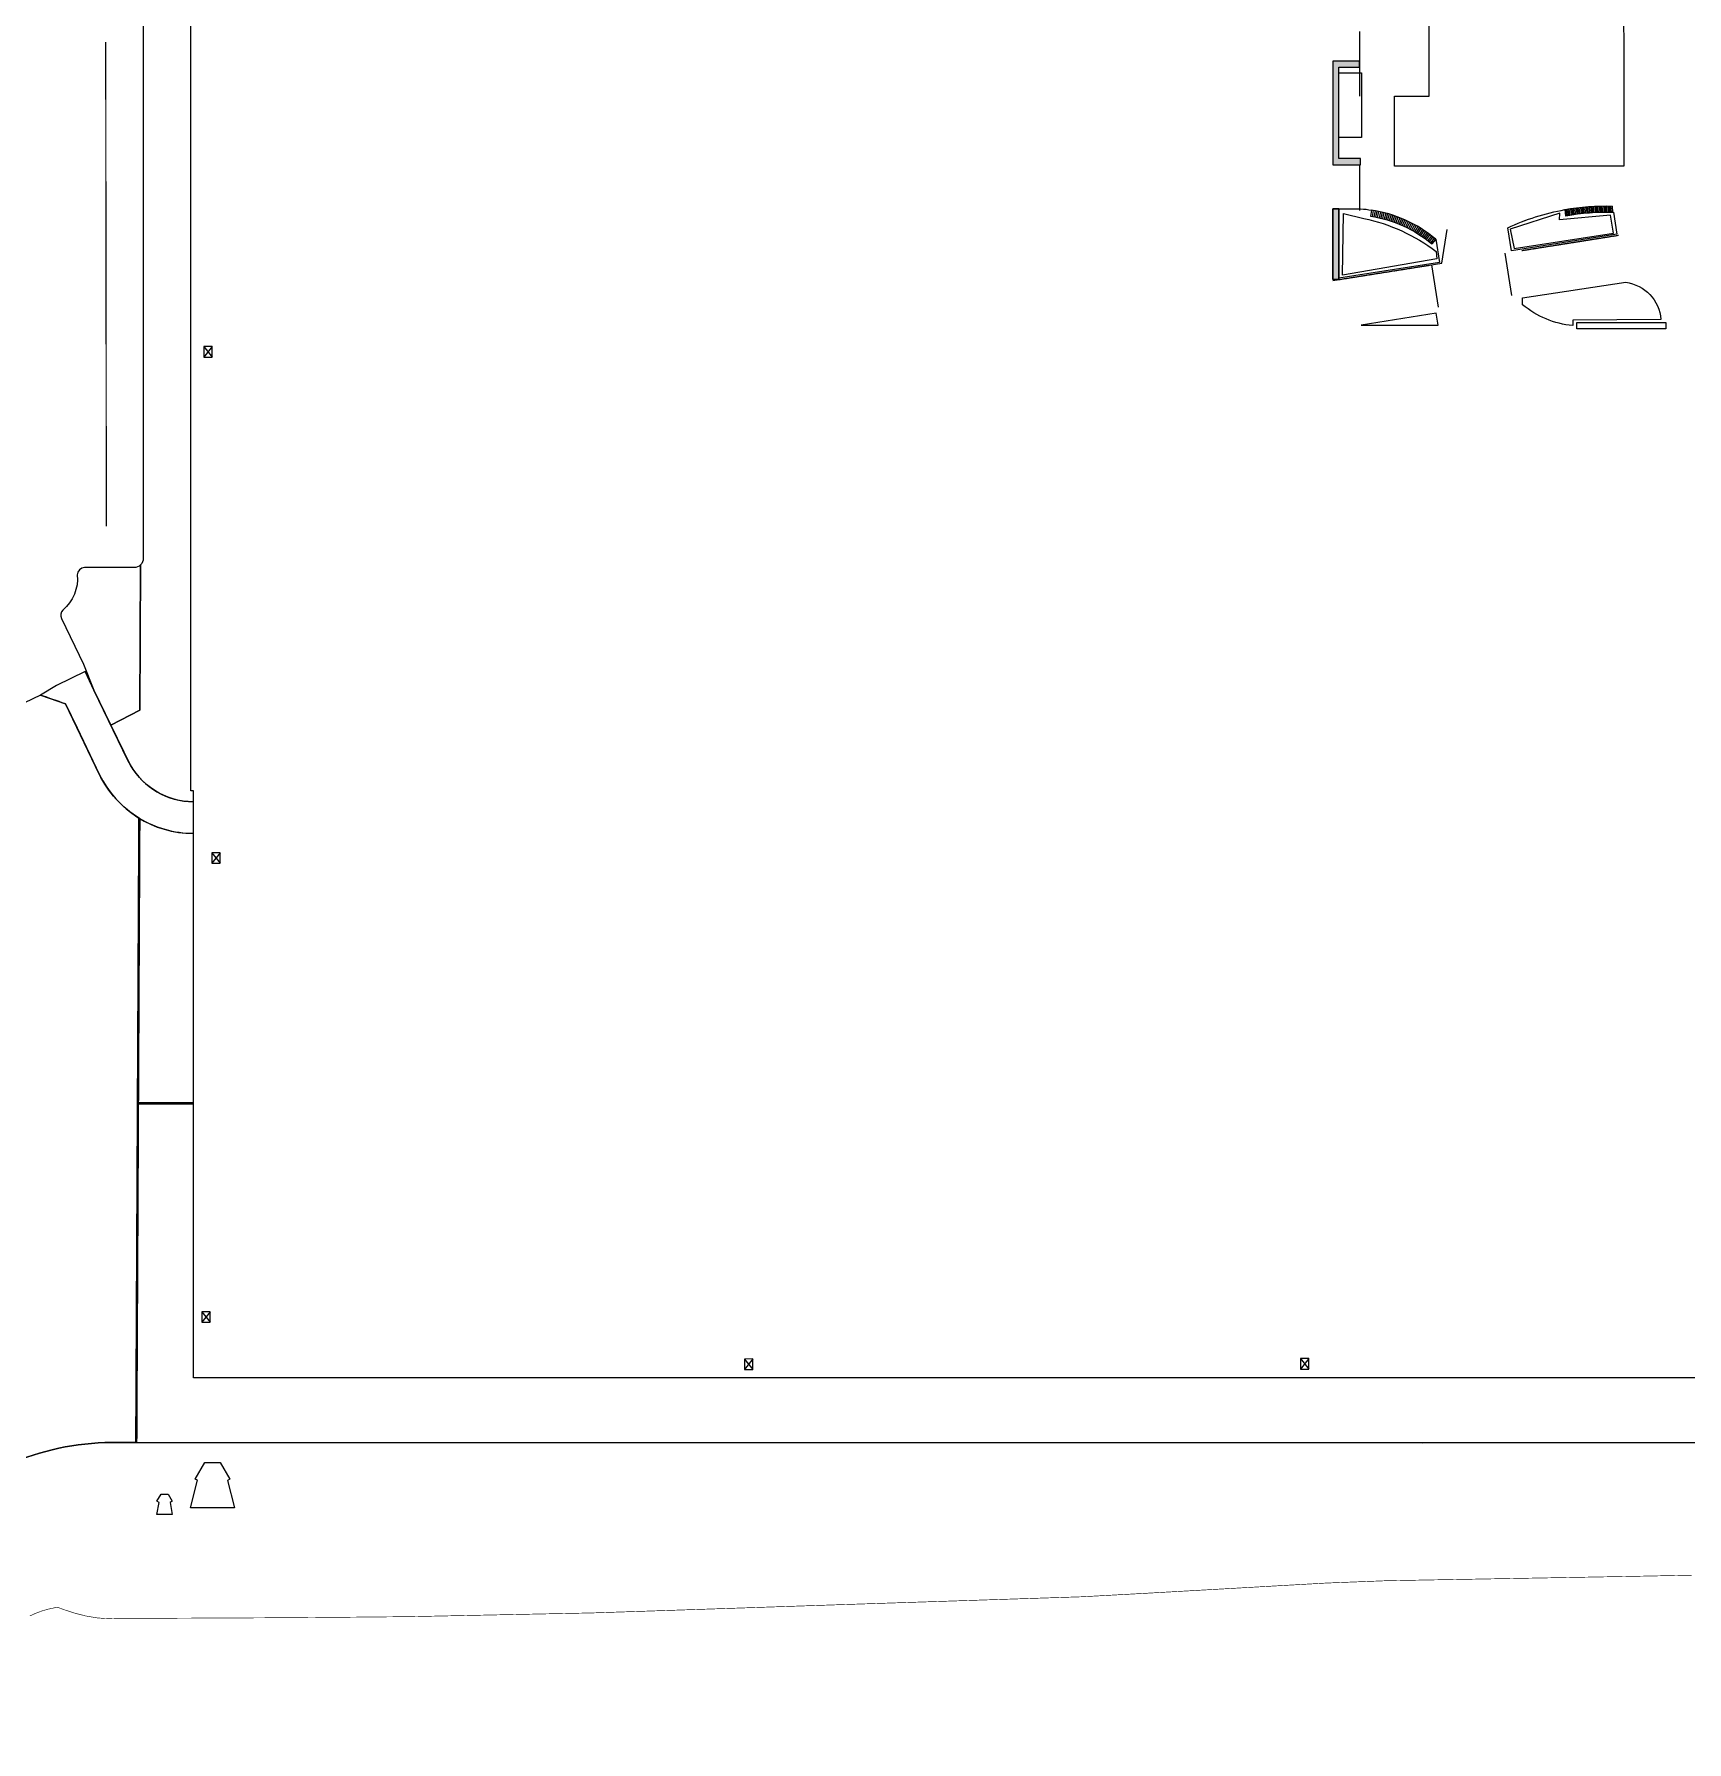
# Model space of a CAD drawing. Header units: millimetres. Extents: x 246416442 to 246896683, y 7418963194 to 7419503218.
# Drawn here: x 246609490 to 246744744, y 7419212386 to 7419352172 of the extents above; entities that cross this region are included whole.
import ezdxf
from ezdxf.lldxf.tags import DXFTag

# ---------------------------------------------------------------- set-up
doc = ezdxf.new("R2010")
doc.units = ezdxf.units.MM
doc.set_wipeout_variables(frame=1)
doc.linetypes.add('24523-00-SURVEY$0$PHANTOM', pattern=[2.5, 1.25, -0.25, 0.25, -0.25, 0.25, -0.25])
doc.linetypes.add('DASHED2', pattern=[9.525, 6.35, -3.175])
for name, color, linetype in [('L-EDGE-CONCRETE', 1, 'CONCRETE_EDGE_SHORT'), ('L-FS-CONCREET BENCH', 7, 'Continuous'), ('L-FS-SEAT T2', 1, 'Continuous'), ('L-Hatch Boundary', 1, 'Continuous'), ('L-HS-CONCRETE PATH', 2, 'Continuous'), ('L-ROOT BARRIER', 94, '24523-00-SURVEY$0$PHANTOM'), ('L-ST-SHELTER', 6, 'DASHED2'), ('L-VEG-GB', 5, 'Continuous'), ('L-WB-BIN', 1, 'Continuous')]:
    doc.layers.add(name, color=color, linetype=linetype)
doc.layers.add('L-SUB-SOIL DRAINAGE', color=170, linetype='SUBSOIL', lineweight=20)
doc.styles.get("Standard").update_dxf_attribs({"font": 'arial.ttf'})
doc.linetypes.add('CONCRETE_EDGE_SHORT', pattern='A,0.5,-0.2,["CE",Standard,S=0.1,R=0,X=-0.05,Y=-0.05],-0.2', length=0.9)
tags = doc.linetypes.add('SUBSOIL', pattern='A,12.7,-5.08,["SSD",Standard,S=2.54,R=0,X=-2.54,Y=-1.27],-6.35', length=24.13).pattern_tags.tags
tags[6] = DXFTag(74, 10)

# ---------------------------------------------------------------- blocks, each defined once
blk = doc.blocks.new('Single Bin')
blk.add_wipeout([(393, -555), (-306, -1049), (-698, -494), (0, 0)]).dxf.layer = 'L-WB-BIN'
at = {"layer": 'L-WB-BIN'}
blk.add_lwpolyline([(0, 0), (-698, -494), (-306, -1049), (393, -555)], close=True, dxfattribs=at)
at = {"layer": 'L-WB-BIN', "flags": 128}
for points in [[(0, 0), (-306, -1049)], [(393, -555), (-698, -494)]]:
    blk.add_lwpolyline(points, dxfattribs=at)
blk = doc.blocks.new('*U34')
at = {"layer": 'L-FS-SEAT T2', "ltscale": 0.5}
blk.add_lwpolyline([(0, 0), (-41, -500)], dxfattribs=at)
blk = doc.blocks.new('*U35')
at = {"layer": 'L-FS-SEAT T2', "color": 0, "linetype": 'ByBlock', "lineweight": -2, "transparency": 16777216, "rotation": 10.43585873816378}
for p in [(246734750, 7419337805), (246734866, 7419337826), (246734982, 7419337847), (246735099, 7419337866), (246735215, 7419337885), (246735332, 7419337903), (246735448, 7419337920), (246735565, 7419337936), (246735682, 7419337952), (246735799, 7419337967), (246735916, 7419337981), (246736033, 7419337995), (246736150, 7419338007), (246736268, 7419338019), (246736385, 7419338030), (246736502, 7419338041), (246736620, 7419338050), (246736738, 7419338059), (246736855, 7419338067), (246736973, 7419338074), (246737091, 7419338081), (246737208, 7419338086), (246737326, 7419338091), (246737444, 7419338096), (246737562, 7419338099), (246737680, 7419338102), (246737798, 7419338104), (246737916, 7419338105), (246738033, 7419338105), (246738151, 7419338105), (246738269, 7419338104), (246738387, 7419338102), (246738505, 7419338099), (246738623, 7419338096)]:
    blk.add_blockref('*U34', p, dxfattribs=at)
blk = doc.blocks.new('*U36')
at = {"layer": 'L-FS-SEAT T2', "ltscale": 0.5}
blk.add_lwpolyline([(0, 0), (4, 500)], dxfattribs=at)
blk = doc.blocks.new('*U37')
at = {"layer": 'L-FS-SEAT T2', "color": 0, "linetype": 'ByBlock', "lineweight": -2, "transparency": 16777216}
for p, rotation in [((246718929, 7419337768), 171.4108785247684), ((246719078, 7419337744), 170.6041299551539), ((246719225, 7419337719), 169.7973813855388), ((246719373, 7419337691), 168.9906328159238), ((246719520, 7419337662), 168.1838842463083), ((246719666, 7419337630), 167.3771356766928), ((246719813, 7419337596), 166.5703871070782), ((246719958, 7419337560), 165.763638537464), ((246720103, 7419337522), 164.9568899678494), ((246720248, 7419337482), 164.1501413982344), ((246720392, 7419337440), 163.3433928286198), ((246720535, 7419337396), 162.5366442590052), ((246720678, 7419337350), 161.7298956893906), ((246720820, 7419337302), 160.9231471197755), ((246720962, 7419337252), 160.11639855016), ((246721102, 7419337200), 159.3096499805449), ((246721242, 7419337146), 158.5029014109304), ((246721381, 7419337090), 157.6961528413149), ((246721520, 7419337032), 156.8894042716989), ((246721657, 7419336973), 156.082655702083), ((246721794, 7419336911), 155.275907132467), ((246721930, 7419336847), 154.4691585628515), ((246722065, 7419336781), 153.6624099932365), ((246722199, 7419336714), 152.8556614236215), ((246722332, 7419336645), 152.0489128540059), ((246722464, 7419336573), 151.2421642843904), ((246722595, 7419336500), 150.4354157147754), ((246722725, 7419336425), 149.6286671451603), ((246722853, 7419336349), 148.8219185755457), ((246722981, 7419336270), 148.0151700059307), ((246723108, 7419336190), 147.2084214363152), ((246723233, 7419336108), 146.4016728666997), ((246723358, 7419336024), 145.5949242970847), ((246723481, 7419335938), 144.7881757274696), ((246723603, 7419335851), 143.9814271578541), ((246723724, 7419335762), 143.1746785882381), ((246723843, 7419335671), 142.3679300186227), ((246723961, 7419335578), 141.5611814490072), ((246724078, 7419335484), 140.7544328793917), ((246724194, 7419335389), 139.9476843097762)]:
    blk.add_blockref('*U36', p, dxfattribs=dict(at, rotation=rotation))

msp = doc.modelspace()

# ---------------------------------------------------------------- hatches: boundary and pattern name
at = {"layer": 'L-FS-CONCREET BENCH', "ltscale": 0.5, "true_color": 0x636466}
h = msp.add_hatch(color=251, dxfattribs=at)
h.dxf.hatch_style = 1
h.paths.add_polyline_path([(246717967, 7419349969), (246715767, 7419349969), (246715767, 7419341482), (246718047, 7419341482), (246718047, 7419341982), (246716267, 7419341982), (246716267, 7419349469), (246717967, 7419349469), (246717967, 7419349969)])
h = msp.add_hatch(color=251, dxfattribs=at)
h.dxf.hatch_style = 1
h.paths.add_polyline_path([(246715767, 7419337868), (246716267, 7419337873), (246716265, 7419332086), (246715767, 7419332078), (246715767, 7419337865)])

# ---------------------------------------------------------------- linework, layer by layer
at = {"layer": 'L-EDGE-CONCRETE', "linetype": 'CONCRETE_EDGE_SHORT', "ltscale": 25, "const_width": 200, "flags": 128}
msp.add_lwpolyline([(246618098, 7419287984), (246617846, 7419236889)], dxfattribs=at)
at = {"layer": 'L-EDGE-CONCRETE', "ltscale": 25, "const_width": 200, "flags": 128}
msp.add_lwpolyline([(246617997, 7419264650), (246622517, 7419264650)], dxfattribs=at)
at = {"layer": 'L-FS-CONCREET BENCH', "ltscale": 0.5}
for points in [[(246717967, 7419349969), (246715767, 7419349969), (246715767, 7419341482), (246718047, 7419341482), (246718047, 7419341982), (246716267, 7419341982), (246716267, 7419349469), (246717967, 7419349469), (246717967, 7419349969)], [(246715767, 7419337868), (246716267, 7419337873), (246716265, 7419332086), (246715767, 7419332078), (246715767, 7419337865)]]:
    msp.add_lwpolyline(points, close=True, dxfattribs=at)
at = {"layer": 'L-FS-SEAT T2', "ltscale": 0.5}
for points in [[(246724194, 7419335389, 0.1385764), (246718912, 7419337770)], [(246734750, 7419337805, -0.0540662), (246738647, 7419338095)]]:
    msp.add_lwpolyline(points, format="xyb", dxfattribs=at)
msp.add_lwpolyline([(246735737, 7419328055), (246735732, 7419328555), (246743025, 7419328555), (246743025, 7419328056), (246735737, 7419328055)], dxfattribs=at)
at = {"layer": 'L-Hatch Boundary'}
for points in [[(246739582, 7419341365), (246720813, 7419341365), (246720813, 7419347090), (246723667, 7419347090), (246723667, 7419359705), (246720967, 7419359706), (246720971, 7419363295), (246720979, 7419363595, -0.4490476), (246722062, 7419364561), (246728115, 7419363977, -0.3488899), (246728702, 7419363295), (246739557, 7419363278)], [(246611730, 7419304340), (246613536, 7419300595), (246614387, 7419298485), (246614387, 7419298485), (246615776, 7419295604), (246618142, 7419296835), (246618195, 7419308725, -0.1971556), (246617671, 7419308505), (246613622, 7419308505, 0.3995846), (246613022, 7419307905, -0.2481305), (246611829, 7419305034, 0.3184678), (246611730, 7419304340)], [(246612045, 7419297356), (246612997, 7419295381), (246614824, 7419291594, 0.2862791), (246622517, 7419286729), (246622517, 7419289330, -0.2855583), (246617166, 7419292723), (246614387, 7419298485), (246613662, 7419299989), (246611320, 7419298860), (246610017, 7419298065)]]:
    msp.add_lwpolyline(points, format="xyb", close=True, dxfattribs=at)
msp.add_lwpolyline([(246716267, 7419349009), (246718129, 7419349009), (246718129, 7419343709), (246716267, 7419343709)], close=True, dxfattribs=at)
at = {"layer": 'L-Hatch Boundary', "transparency": 33554687}
msp.add_lwpolyline([(246739025, 7419335797), (246730383, 7419334426), (246730082, 7419336323, -0.0643319), (246734757, 7419337807), (246734800, 7419337306, -0.0529896), (246738745, 7419337601), (246739025, 7419335797)], format="xyb", close=True, dxfattribs=at)
at = {"layer": 'L-Hatch Boundary'}
for points in [[(246715765, 7419332006), (246724683, 7419333423), (246725123, 7419336190)], [(246731241, 7419334460), (246739141, 7419335714)], [(246731241, 7419334460), (246739141, 7419335714)], [(246729842, 7419334239), (246730391, 7419330782)], [(246723854, 7419333291), (246724402, 7419329833)], [(246615776, 7419295604), (246618142, 7419296835), (246618195, 7419308725)]]:
    msp.add_lwpolyline(points, dxfattribs=at)
for points in [[(246601014, 7419230945, -0.1996951), (246616928, 7419236889), (246617843, 7419236889), (246617900, 7419243122), (246618102, 7419287981, -0.14437), (246614819, 7419291605), (246612045, 7419297356, 0.001998), (246610011, 7419298062), (246604744, 7419295542, -0.3515864)], [(246618102, 7419287981), (246617843, 7419236889), (246616928, 7419236889, 0.1996949), (246601014, 7419230945, 0.071488), (246595272, 7419223154), (246589163, 7419212386)]]:
    msp.add_lwpolyline(points, format="xyb", dxfattribs=at)
at = {"layer": 'L-Hatch Boundary', "ltscale": 0.1, "transparency": 33554687}
msp.add_lwpolyline([(246622517, 7419286729, -0.1358656), (246618102, 7419287981), (246617997, 7419264650), (246622517, 7419264650)], format="xyb", close=True, dxfattribs=at)
at = {"layer": 'L-Hatch Boundary', "transparency": 33554687}
msp.add_lwpolyline([(246617843, 7419236889), (246824706, 7419236889)], dxfattribs=at)
at = {"layer": 'L-Hatch Boundary', "color": 254}
for points in [[(246623456, 7419235249), (246624726, 7419235249), (246625507, 7419233897), (246625316, 7419233787), (246625891, 7419231537), (246622291, 7419231537), (246622871, 7419233796), (246622675, 7419233897), (246623456, 7419235249)], [(246619536, 7419232083), (246619874, 7419232668), (246620449, 7419232668), (246620787, 7419232083), (246620613, 7419231983), (246620791, 7419231008), (246619531, 7419231008), (246619709, 7419231983), (246619536, 7419232083)]]:
    msp.add_lwpolyline(points, dxfattribs=at)
at = {"layer": 'L-Hatch Boundary', "const_width": 50, "flags": 128}
msp.add_lwpolyline([(246745150, 7419226027), (246740146, 7419225930), (246735143, 7419225841), (246730143, 7419225752), (246725143, 7419225664), (246720175, 7419225576), (246715233, 7419225384), (246710260, 7419225102), (246705260, 7419224818), (246700257, 7419224534), (246695221, 7419224260), (246690188, 7419224096), (246685188, 7419223932), (246680188, 7419223769), (246675189, 7419223605), (246670190, 7419223438), (246665190, 7419223271), (246660190, 7419223104), (246655170, 7419222939), (246650151, 7419222837), (246645151, 7419222735), (246640135, 7419222633), (246635116, 7419222587), (246630109, 7419222548), (246625105, 7419222523), (246620102, 7419222503), (246620102, 7419222503), (246616104, 7419222487), (246615684, 7419222475), (246615624, 7419222475), (246615522, 7419222476), (246615253, 7419222485), (246615176, 7419222489), (246614605, 7419222538), (246613734, 7419222684), (246612851, 7419222908), (246611984, 7419223188), (246611413, 7419223396), (246611177, 7419223362), (246610648, 7419223250), (246610129, 7419223100), (246609624, 7419222913), (246609136, 7419222689)], dxfattribs=at)
at = {"layer": 'L-HS-CONCRETE PATH'}
for points in [[(246717967, 7419352396), (246717967, 7419347103)], [(246717967, 7419341482), (246717967, 7419337725)]]:
    msp.add_lwpolyline(points, dxfattribs=at)
at = {"layer": 'L-HS-CONCRETE PATH', "color": 1}
msp.add_lwpolyline([(246716267, 7419332086), (246716267, 7419337876), (246715767, 7419337876), (246715768, 7419332078), (246716267, 7419332086)], dxfattribs=at)
at = {"layer": 'L-ROOT BARRIER', "ltscale": 7.5, "const_width": 100}
msp.add_lwpolyline([(246615399, 7419311889), (246615345, 7419351518)], dxfattribs=at)
at = {"layer": 'L-ST-SHELTER', "ltscale": 0.5}
for points in [[(246731238, 7419334461), (246739139, 7419335714)], [(246716217, 7419332078), (246723689, 7419333263)]]:
    msp.add_lwpolyline(points, dxfattribs=at)
at = {"layer": 'L-SUB-SOIL DRAINAGE', "ltscale": 0.75, "flags": 128}
for points in [[(246716649, 7419337498), (246718317, 7419337095, -0.1082795), (246724224, 7419334390), (246724294, 7419333791), (246716567, 7419332438)], [(246731296, 7419330588), (246739740, 7419331860, -0.3564633), (246742616, 7419328811), (246735415, 7419328755), (246735401, 7419328317, -0.1520228), (246731296, 7419330020)]]:
    msp.add_lwpolyline(points, format="xyb", close=True, dxfattribs=at)
for points in [[(246734333, 7419336971), (246734343, 7419337524), (246730284, 7419336213), (246730604, 7419334631), (246738730, 7419335884), (246738492, 7419337355)], [(246718100, 7419328348), (246724396, 7419328348), (246724241, 7419329322)]]:
    msp.add_lwpolyline(points, close=True, dxfattribs=at)
at = {"layer": 'L-VEG-GB'}
for points in [[(246716267, 7419337374), (246716267, 7419337876), (246718047, 7419337876, -0.0284672), (246718929, 7419337768), (246718851, 7419337274, -0.1381531), (246723869, 7419335008), (246724198, 7419335390), (246724494, 7419333492), (246716269, 7419332188), (246716267, 7419337374)], [(246730383, 7419334426), (246730082, 7419336323, -0.0642392), (246734750, 7419337805), (246734839, 7419337313, -0.0526713), (246738744, 7419337603), (246739025, 7419335797), (246730383, 7419334426)]]:
    msp.add_lwpolyline(points, format="xyb", dxfattribs=at)

# ---------------------------------------------------------------- block references
at = {"layer": 'L-FS-SEAT T2'}
for name in ['*U37', '*U35']:
    msp.add_blockref(name, (0, 0), dxfattribs=at)
at = {"layer": 'L-HS-CONCRETE PATH', "rotation": 54.73609023558124}
for p in [(246623380, 7419326596), (246624020, 7419285159), (246623216, 7419247591), (246667614, 7419243724), (246713138, 7419243753)]:
    msp.add_blockref('Single Bin', p, dxfattribs=at)

# ---------------------------------------------------------------- next in the draw order: linework, layer by layer
at = {"layer": 'L-Hatch Boundary', "ltscale": 0.1, "transparency": 33554687}
msp.add_lwpolyline([(246622317, 7419360920), (246619267, 7419360920, 0.083046), (246617640, 7419360648), (246614255, 7419359483), (246613631, 7419358205), (246617665, 7419358205, -0.4141449), (246618415, 7419357455), (246618415, 7419309255, -0.1989124), (246618195, 7419308725), (246618142, 7419296835), (246615776, 7419295604), (246617361, 7419292353, 0.2667935), (246622517, 7419289330), (246622517, 7419290231), (246622317, 7419290231)], format="xyb", close=True, dxfattribs=at)
at = {"layer": 'L-Hatch Boundary', "transparency": 33554687}
msp.add_lwpolyline([(246766539, 7419242190), (246765167, 7419242189), (246764467, 7419242189), (246622517, 7419242189), (246622517, 7419264650), (246617997, 7419264650), (246617896, 7419242189), (246617843, 7419236889), (246723135, 7419236874), (246766343, 7419236889)], close=True, dxfattribs=at)

doc.saveas('drawing.dxf')
